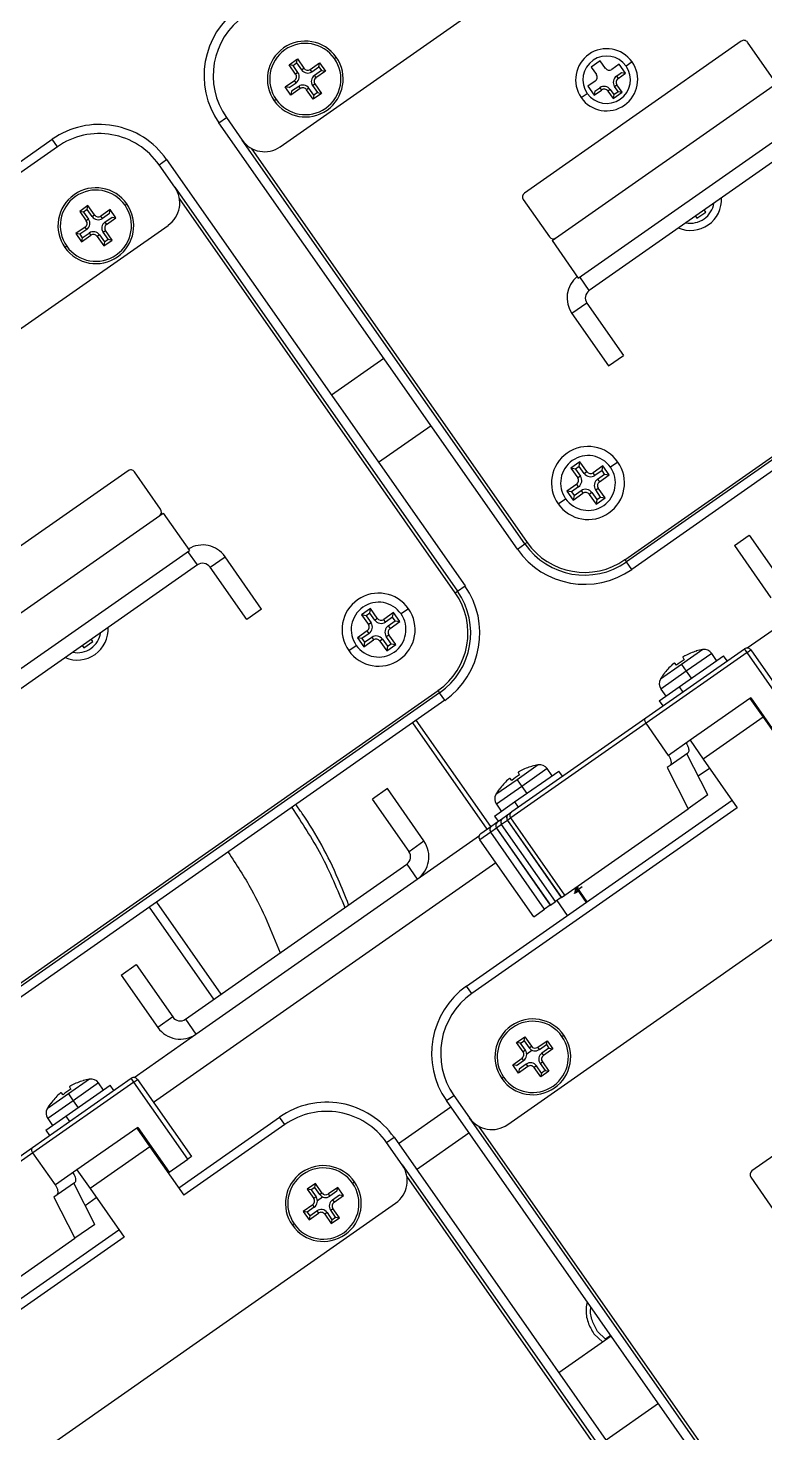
# Model space of a CAD drawing. Header units: millimetres. Extents: x 152904052 to 153933663, y 538271515 to 539240469.
# Drawn here: x 153333074.7 to 153333155.4, y 538932901.4 to 538933055.2 of the extents above; entities that cross this region are included whole.
import ezdxf

# ---------------------------------------------------------------- set-up
doc = ezdxf.new("R2010")
doc.units = ezdxf.units.MM
doc.layers.add('POWR', color=5, linetype='Continuous')

msp = doc.modelspace()

# ---------------------------------------------------------------- linework, layer by layer
at = {"layer": 'POWR', "color": 7}
for p, q in [((153333102.28, 538933042.24), (153333157.17, 538933080.67)), ((153333152.79, 538933053.79), (153333129.03, 538933037.16)), ((153333156.35, 538933049.58), (153333153.48, 538933053.67)), ((153333103.26, 538933051.22), (153333104.16, 538933051.85)), ((153333104.08, 538933051.42), (153333104.16, 538933051.85)), ((153333104.16, 538933051.85), (153333104.88, 538933050.83)), ((153333108.22, 538933051.89), (153333108.43, 538933052.03)), ((153333103.69, 538933051.14), (153333103.26, 538933051.22)), ((153333103.97, 538933050.2), (153333103.26, 538933051.22)), ((153333103.69, 538933051.14), (153333104.08, 538933051.42)), ((153333104.23, 538933050.37), (153333103.69, 538933051.14)), ((153333104.23, 538933050.37), (153333103.97, 538933050.2)), ((153333104.08, 538933051.42), (153333104.62, 538933050.65)), ((153333104.62, 538933050.65), (153333104.88, 538933050.83)), ((153333105.57, 538933050.7), (153333106.6, 538933051.42)), ((153333105.75, 538933050.45), (153333105.57, 538933050.7)), ((153333105.75, 538933050.45), (153333106.52, 538933050.99)), ((153333106.8, 538933050.6), (153333106.03, 538933050.05)), ((153333107.23, 538933050.52), (153333106.2, 538933049.8)), ((153333106.52, 538933050.99), (153333106.6, 538933051.42)), ((153333106.52, 538933050.99), (153333106.8, 538933050.6)), ((153333106.6, 538933051.42), (153333107.23, 538933050.52)), ((153333106.8, 538933050.6), (153333107.23, 538933050.52)), ((153333137.33, 538933051.64), (153333136.35, 538933050.95)), ((153333136.35, 538933050.95), (153333136.92, 538933050.13)), ((153333137.9, 538933050.82), (153333137.33, 538933051.64)), ((153333139.42, 538933051.27), (153333138.6, 538933050.7)), ((153333139.11, 538933049.96), (153333139.68, 538933050.36)), ((153333140.11, 538933050.29), (153333139.42, 538933051.27)), ((153333139.68, 538933050.36), (153333140.11, 538933050.29)), ((153333140.83, 538933051.52), (153333140.17, 538933051.06)), ((153333102.83, 538933048.78), (153333103.85, 538933049.5)), ((153333103.46, 538933047.88), (153333102.83, 538933048.78)), ((153333103.26, 538933048.71), (153333102.83, 538933048.78)), ((153333103.26, 538933048.71), (153333104.03, 538933049.25)), ((153333104.31, 538933048.85), (153333103.53, 538933048.31)), ((153333104.03, 538933049.25), (153333103.85, 538933049.5)), ((153333104.31, 538933048.85), (153333104.48, 538933048.6)), ((153333105.83, 538933048.93), (153333106.08, 538933049.11)), ((153333105.83, 538933048.93), (153333106.37, 538933048.16)), ((153333106.03, 538933050.05), (153333106.2, 538933049.8)), ((153333106.08, 538933049.11), (153333106.8, 538933048.08)), ((153333132.06, 538933031.96), (153333156.64, 538933049.17)), ((153333136.8, 538933049.43), (153333135.98, 538933048.86)), ((153333135.98, 538933048.86), (153333136.67, 538933047.88)), ((153333138.91, 538933048.84), (153333139.16, 538933049.02)), ((153333139.31, 538933048.27), (153333138.91, 538933048.84)), ((153333139.11, 538933049.96), (153333139.29, 538933049.71)), ((153333139.74, 538933048.2), (153333139.16, 538933049.02)), ((153333139.29, 538933049.71), (153333140.11, 538933050.29)), ((153333101.83, 538933047.41), (153333101.63, 538933047.27)), ((153333104.48, 538933048.6), (153333103.46, 538933047.88)), ((153333103.53, 538933048.31), (153333103.46, 538933047.88)), ((153333105.43, 538933048.65), (153333105.18, 538933048.48)), ((153333105.9, 538933047.45), (153333105.18, 538933048.48)), ((153333105.97, 538933047.88), (153333105.43, 538933048.65)), ((153333106.8, 538933048.08), (153333105.9, 538933047.45)), ((153333105.97, 538933047.88), (153333105.9, 538933047.45)), ((153333106.37, 538933048.16), (153333105.97, 538933047.88)), ((153333106.37, 538933048.16), (153333106.8, 538933048.08)), ((153333135.26, 538933047.62), (153333135.91, 538933048.08)), ((153333136.67, 538933047.88), (153333137.49, 538933048.45)), ((153333136.74, 538933048.31), (153333136.67, 538933047.88)), ((153333136.74, 538933048.31), (153333137.31, 538933048.7)), ((153333137.31, 538933048.7), (153333137.49, 538933048.45)), ((153333138.43, 538933048.5), (153333138.18, 538933048.33)), ((153333138.18, 538933048.33), (153333138.76, 538933047.51)), ((153333138.43, 538933048.5), (153333138.83, 538933047.94)), ((153333138.76, 538933047.51), (153333139.74, 538933048.2)), ((153333138.83, 538933047.94), (153333138.76, 538933047.51)), ((153333138.83, 538933047.94), (153333139.31, 538933048.27)), ((153333139.31, 538933048.27), (153333139.74, 538933048.2)), ((153333095.57, 538933044.86), (153333096.39, 538933045.43)), ((153333128.26, 538932998.17), (153333095.57, 538933044.86)), ((153333096.39, 538933045.43), (153333098.11, 538933042.97)), ((153333134.93, 538933027.86), (153333159.51, 538933045.07)), ((153333066.24, 538933035.31), (153333077.3, 538933043.05)), ((153333077.87, 538933042.23), (153333077.3, 538933043.05)), ((153333129.08, 538932998.74), (153333098.11, 538933042.97)), ((153333160.38, 538933043.48), (153333136.13, 538933026.5)), ((153333077.87, 538933042.23), (153333066.81, 538933034.49)), ((153333099.1, 538933042.07), (153333129.32, 538932998.91)), ((153333089.01, 538933040.27), (153333089.83, 538933040.84)), ((153333090.73, 538933037.81), (153333089.01, 538933040.27)), ((153333089.83, 538933040.84), (153333122.53, 538932994.15)), ((153333090.73, 538933037.81), (153333121.71, 538932993.58)), ((153333121.46, 538932993.4), (153333091.24, 538933036.57)), ((153333081.22, 538933035.79), (153333080.32, 538933035.16)), ((153333080.32, 538933035.16), (153333081.04, 538933034.14)), ((153333080.75, 538933035.08), (153333080.32, 538933035.16)), ((153333081.15, 538933035.36), (153333080.75, 538933035.08)), ((153333080.75, 538933035.08), (153333081.29, 538933034.31)), ((153333081.15, 538933035.36), (153333081.22, 538933035.79)), ((153333081.69, 538933034.59), (153333081.15, 538933035.36)), ((153333081.94, 538933034.77), (153333081.22, 538933035.79)), ((153333083.66, 538933035.36), (153333082.64, 538933034.64)), ((153333083.58, 538933034.93), (153333082.81, 538933034.39)), ((153333083.58, 538933034.93), (153333083.66, 538933035.36)), ((153333084.29, 538933034.46), (153333083.66, 538933035.36)), ((153333085.29, 538933035.83), (153333085.49, 538933035.97)), ((153333128.91, 538933036.46), (153333131.78, 538933032.37)), ((153333147.93, 538933034.4), (153333148.92, 538933035.09)), ((153333148.92, 538933035.09), (153333148.74, 538933035.34)), ((153333035.11, 538932995.2), (153333090, 538933033.63)), ((153333080.92, 538933033.44), (153333079.89, 538933032.72)), ((153333081.09, 538933033.19), (153333080.92, 538933033.44)), ((153333081.29, 538933034.31), (153333081.04, 538933034.14)), ((153333081.69, 538933034.59), (153333081.94, 538933034.77)), ((153333082.81, 538933034.39), (153333082.64, 538933034.64)), ((153333083.09, 538933033.99), (153333083.86, 538933034.53)), ((153333083.09, 538933033.99), (153333083.27, 538933033.74)), ((153333083.27, 538933033.74), (153333084.29, 538933034.46)), ((153333083.86, 538933034.53), (153333084.29, 538933034.46)), ((153333147.76, 538933034.65), (153333147.93, 538933034.4)), ((153333079.89, 538933032.72), (153333080.52, 538933031.82)), ((153333080.32, 538933032.65), (153333079.89, 538933032.72)), ((153333081.09, 538933033.19), (153333080.32, 538933032.65)), ((153333080.32, 538933032.65), (153333080.6, 538933032.25)), ((153333080.52, 538933031.82), (153333081.55, 538933032.54)), ((153333080.6, 538933032.25), (153333080.52, 538933031.82)), ((153333080.6, 538933032.25), (153333081.37, 538933032.79)), ((153333081.37, 538933032.79), (153333081.55, 538933032.54)), ((153333082.49, 538933032.59), (153333082.24, 538933032.42)), ((153333082.24, 538933032.42), (153333082.96, 538933031.39)), ((153333082.49, 538933032.59), (153333083.04, 538933031.82)), ((153333082.89, 538933032.87), (153333083.14, 538933033.05)), ((153333083.43, 538933032.1), (153333082.89, 538933032.87)), ((153333082.96, 538933031.39), (153333083.86, 538933032.02)), ((153333083.04, 538933031.82), (153333083.43, 538933032.1)), ((153333083.86, 538933032.02), (153333083.14, 538933033.05)), ((153333083.43, 538933032.1), (153333083.86, 538933032.02)), ((153333132.06, 538933031.96), (153333134.93, 538933027.86)), ((153333078.9, 538933031.35), (153333078.69, 538933031.21)), ((153333083.04, 538933031.82), (153333082.96, 538933031.39)), ((153333140.05, 538932997.02), (153333186.74, 538933029.71)), ((153333186.91, 538933029.47), (153333140.22, 538932996.77)), ((153333136.13, 538933026.5), (153333135.1, 538933027.98)), ((153333187.49, 538933028.65), (153333140.79, 538932995.96)), ((153333135.88, 538933025.11), (153333134.24, 538933023.96)), ((153333135.88, 538933025.11), (153333139.9, 538933019.38)), ((153333134.24, 538933023.96), (153333138.26, 538933018.23)), ((153333113.63, 538933019.05), (153333107.9, 538933015.04)), ((153333138.26, 538933018.23), (153333139.9, 538933019.38)), ((153333118.8, 538933011.68), (153333113.06, 538933007.67)), ((153333135.12, 538933007.73), (153333134.13, 538933007.04)), ((153333135.03, 538933007.24), (153333135.12, 538933007.73)), ((153333135.86, 538933006.66), (153333135.12, 538933007.73)), ((153333137.62, 538933007.28), (153333136.56, 538933006.54)), ((153333137.54, 538933006.8), (153333137.62, 538933007.28)), ((153333138.31, 538933006.3), (153333137.62, 538933007.28)), ((153333139.28, 538933007.71), (153333138.46, 538933007.14)), ((153333085.62, 538933006.76), (153333061.86, 538932990.13)), ((153333089.18, 538933002.54), (153333086.31, 538933006.64)), ((153333134.62, 538933006.95), (153333134.13, 538933007.04)), ((153333134.13, 538933007.04), (153333134.88, 538933005.97)), ((153333135.03, 538933007.24), (153333134.62, 538933006.95)), ((153333134.62, 538933006.95), (153333135.17, 538933006.18)), ((153333135.17, 538933006.18), (153333134.88, 538933005.97)), ((153333135.57, 538933006.46), (153333135.03, 538933007.24)), ((153333135.57, 538933006.46), (153333135.86, 538933006.66)), ((153333136.76, 538933006.25), (153333136.56, 538933006.54)), ((153333137.54, 538933006.8), (153333136.76, 538933006.25)), ((153333137.04, 538933005.84), (153333137.82, 538933006.39)), ((153333137.04, 538933005.84), (153333137.25, 538933005.56)), ((153333137.25, 538933005.56), (153333138.31, 538933006.3)), ((153333137.82, 538933006.39), (153333137.54, 538933006.8)), ((153333137.82, 538933006.39), (153333138.31, 538933006.3)), ((153333134.76, 538933005.28), (153333133.69, 538933004.53)), ((153333133.69, 538933004.53), (153333134.38, 538933003.55)), ((153333134.18, 538933004.45), (153333133.69, 538933004.53)), ((153333134.96, 538933004.99), (153333134.18, 538933004.45)), ((153333134.18, 538933004.45), (153333134.47, 538933004.04)), ((153333134.38, 538933003.55), (153333135.44, 538933004.29)), ((153333134.47, 538933004.04), (153333135.24, 538933004.58)), ((153333134.96, 538933004.99), (153333134.76, 538933005.28)), ((153333135.24, 538933004.58), (153333135.44, 538933004.29)), ((153333136.43, 538933004.37), (153333136.14, 538933004.17)), ((153333136.14, 538933004.17), (153333136.89, 538933003.11)), ((153333136.43, 538933004.37), (153333136.97, 538933003.6)), ((153333136.84, 538933004.66), (153333137.12, 538933004.86)), ((153333137.38, 538933003.88), (153333136.84, 538933004.66)), ((153333137.87, 538933003.79), (153333137.12, 538933004.86)), ((153333132.72, 538933003.12), (153333133.54, 538933003.7)), ((153333134.47, 538933004.04), (153333134.38, 538933003.55)), ((153333136.89, 538933003.11), (153333137.87, 538933003.79)), ((153333136.97, 538933003.6), (153333136.89, 538933003.11)), ((153333136.97, 538933003.6), (153333137.38, 538933003.88)), ((153333137.38, 538933003.88), (153333137.87, 538933003.79)), ((153333064.89, 538932984.93), (153333089.47, 538933002.13)), ((153333089.47, 538933002.13), (153333092.34, 538932998.04)), ((153333152.03, 538932998.57), (153333153.66, 538932999.72)), ((153333153.66, 538932999.72), (153333157.68, 538932993.98)), ((153333067.76, 538932980.83), (153333092.34, 538932998.04)), ((153333128.26, 538932998.17), (153333129.08, 538932998.74)), ((153333129.32, 538932998.91), (153333129.08, 538932998.74)), ((153333152.03, 538932998.57), (153333156.04, 538932992.84)), ((153333093.21, 538932996.45), (153333092.17, 538932997.92)), ((153333094.6, 538932996.2), (153333096.24, 538932997.35)), ((153333100.25, 538932991.62), (153333096.24, 538932997.35)), ((153333140.05, 538932997.02), (153333140.22, 538932996.77)), ((153333140.79, 538932995.96), (153333140.22, 538932996.77)), ((153333093.21, 538932996.45), (153333068.96, 538932979.47)), ((153333098.61, 538932990.47), (153333094.6, 538932996.2)), ((153333121.46, 538932993.4), (153333121.71, 538932993.58)), ((153333121.71, 538932993.58), (153333122.53, 538932994.15)), ((153333153.44, 538932987.35), (153333160.22, 538932992.1)), ((153333100.25, 538932991.62), (153333098.61, 538932990.47)), ((153333112.18, 538932991.67), (153333111.2, 538932990.98)), ((153333111.69, 538932990.89), (153333111.2, 538932990.98)), ((153333111.2, 538932990.98), (153333111.94, 538932989.91)), ((153333112.09, 538932991.18), (153333111.69, 538932990.89)), ((153333111.69, 538932990.89), (153333112.23, 538932990.12)), ((153333112.09, 538932991.18), (153333112.18, 538932991.67)), ((153333112.64, 538932990.4), (153333112.09, 538932991.18)), ((153333112.92, 538932990.6), (153333112.18, 538932991.67)), ((153333112.64, 538932990.4), (153333112.92, 538932990.6)), ((153333114.69, 538932991.22), (153333113.62, 538932990.48)), ((153333113.82, 538932990.19), (153333113.62, 538932990.48)), ((153333114.6, 538932990.74), (153333113.82, 538932990.19)), ((153333114.11, 538932989.78), (153333114.89, 538932990.33)), ((153333114.6, 538932990.74), (153333114.69, 538932991.22)), ((153333114.89, 538932990.33), (153333114.6, 538932990.74)), ((153333115.37, 538932990.24), (153333114.69, 538932991.22)), ((153333114.89, 538932990.33), (153333115.37, 538932990.24)), ((153333116.34, 538932991.65), (153333115.52, 538932991.08)), ((153333111.82, 538932989.22), (153333110.75, 538932988.47)), ((153333112.02, 538932988.93), (153333111.24, 538932988.39)), ((153333112.02, 538932988.93), (153333111.82, 538932989.22)), ((153333112.23, 538932990.12), (153333111.94, 538932989.91)), ((153333113.9, 538932988.6), (153333114.19, 538932988.8)), ((153333114.11, 538932989.78), (153333114.31, 538932989.5)), ((153333114.93, 538932987.73), (153333114.19, 538932988.8)), ((153333114.31, 538932989.5), (153333115.37, 538932990.24)), ((153333080.59, 538932987.62), (153333080.76, 538932987.37)), ((153333080.76, 538932987.37), (153333081.75, 538932988.06)), ((153333081.75, 538932988.06), (153333081.57, 538932988.3)), ((153333109.79, 538932987.06), (153333110.61, 538932987.64)), ((153333110.75, 538932988.47), (153333111.44, 538932987.49)), ((153333111.24, 538932988.39), (153333110.75, 538932988.47)), ((153333111.24, 538932988.39), (153333111.53, 538932987.98)), ((153333111.44, 538932987.49), (153333112.51, 538932988.23)), ((153333111.53, 538932987.98), (153333111.44, 538932987.49)), ((153333111.53, 538932987.98), (153333112.31, 538932988.52)), ((153333112.31, 538932988.52), (153333112.51, 538932988.23)), ((153333113.49, 538932988.31), (153333113.2, 538932988.11)), ((153333113.2, 538932988.11), (153333113.95, 538932987.05)), ((153333113.49, 538932988.31), (153333114.04, 538932987.54)), ((153333114.44, 538932987.82), (153333113.9, 538932988.6)), ((153333113.95, 538932987.05), (153333114.93, 538932987.73)), ((153333114.04, 538932987.54), (153333113.95, 538932987.05)), ((153333114.04, 538932987.54), (153333114.44, 538932987.82)), ((153333114.44, 538932987.82), (153333114.93, 538932987.73)), ((153333142.32, 538932979.69), (153333153.13, 538932987.26)), ((153333153.42, 538932986.85), (153333153.13, 538932987.26)), ((153333153.42, 538932986.85), (153333142.36, 538932979.11)), ((153333145.68, 538932985.47), (153333145.48, 538932985.71)), ((153333145.98, 538932983.11), (153333150.83, 538932986.5)), ((153333148.57, 538932987.18), (153333146.25, 538932985.55)), ((153333146.37, 538932986.33), (153333146.52, 538932986.06)), ((153333149.55, 538932986.76), (153333146.76, 538932984.81)), ((153333147.86, 538932987.02), (153333147.87, 538932987)), ((153333150.09, 538932985.99), (153333149.55, 538932986.76)), ((153333151.23, 538932985.93), (153333150.83, 538932986.5)), ((153333153.42, 538932986.85), (153333153.83, 538932987.14)), ((153333159.33, 538932978.41), (153333153.42, 538932986.85)), ((153333153.83, 538932987.14), (153333159.74, 538932978.7)), ((153333146.25, 538932985.55), (153333143.93, 538932983.92)), ((153333146.76, 538932984.81), (153333143.98, 538932982.86)), ((153333144.33, 538932984.52), (153333144.31, 538932984.54)), ((153333146.25, 538932985.55), (153333146.76, 538932984.81)), ((153333146.76, 538932984.81), (153333147.31, 538932984.04)), ((153333072.88, 538932949.99), (153333119.57, 538932982.68)), ((153333119.57, 538932982.68), (153333119.74, 538932982.44)), ((153333143.79, 538932981.57), (153333145.98, 538932983.11)), ((153333143.98, 538932982.86), (153333144.52, 538932982.09)), ((153333145.98, 538932983.11), (153333146.38, 538932982.53)), ((153333119.74, 538932982.44), (153333073.05, 538932949.74)), ((153333120.32, 538932981.62), (153333073.62, 538932948.92)), ((153333120.32, 538932981.62), (153333119.74, 538932982.44)), ((153333143.79, 538932981.57), (153333144.19, 538932981)), ((153333153.74, 538932981.83), (153333147.19, 538932977.24)), ((153333153.84, 538932981.89), (153333153.74, 538932981.83)), ((153333153.74, 538932981.83), (153333155.17, 538932979.78)), ((153333153.84, 538932981.89), (153333157.28, 538932976.98)), ((153333154.01, 538932981.65), (153333153.91, 538932981.58)), ((153333154.07, 538932981.56), (153333154.01, 538932981.44)), ((153333127.67, 538932969.43), (153333142.32, 538932979.69)), ((153333155.17, 538932979.78), (153333148.62, 538932975.19)), ((153333155.17, 538932979.78), (153333158.9, 538932974.45)), ((153333116.78, 538932979.14), (153333124.93, 538932967.51)), ((153333125.34, 538932967.8), (153333117.19, 538932979.43)), ((153333142.36, 538932979.11), (153333127.55, 538932968.74)), ((153333144.83, 538932975.58), (153333142.36, 538932979.11)), ((153333147.19, 538932977.24), (153333144.83, 538932975.58)), ((153333147.19, 538932977.24), (153333148.62, 538932975.19)), ((153333146.92, 538932975.83), (153333145.01, 538932974.49)), ((153333149.13, 538932971.27), (153333146.84, 538932975.77)), ((153333148.62, 538932975.19), (153333152.35, 538932969.86)), ((153333127.2, 538932935.17), (153333182.09, 538932973.6)), ((153333127.96, 538932970.49), (153333132.81, 538932973.88)), ((153333130.55, 538932974.56), (153333128.23, 538932972.93)), ((153333128.34, 538932973.71), (153333128.5, 538932973.44)), ((153333131.53, 538932974.15), (153333128.74, 538932972.19)), ((153333129.84, 538932974.4), (153333129.85, 538932974.39)), ((153333132.07, 538932973.37), (153333131.53, 538932974.15)), ((153333133.21, 538932973.31), (153333132.81, 538932973.88)), ((153333145.01, 538932974.49), (153333144.67, 538932974.25)), ((153333144.67, 538932974.25), (153333146.96, 538932969.75)), ((153333148.08, 538932973.34), (153333149.31, 538932974.21)), ((153333114.02, 538932971.96), (153333112.38, 538932970.81)), ((153333118.03, 538932966.22), (153333114.02, 538932971.96)), ((153333128.23, 538932972.93), (153333125.9, 538932971.31)), ((153333128.74, 538932972.19), (153333125.96, 538932970.24)), ((153333126.31, 538932971.9), (153333126.29, 538932971.92)), ((153333127.66, 538932972.85), (153333127.45, 538932973.09)), ((153333128.23, 538932972.93), (153333128.74, 538932972.19)), ((153333128.74, 538932972.19), (153333129.29, 538932971.42)), ((153333116.39, 538932965.08), (153333112.38, 538932970.81)), ((153333122.7, 538932950.32), (153333151.78, 538932970.68)), ((153333125.77, 538932968.95), (153333127.96, 538932970.49)), ((153333127.96, 538932970.49), (153333128.36, 538932969.91)), ((153333149.13, 538932971.27), (153333146.96, 538932969.75)), ((153333152.35, 538932969.86), (153333123.27, 538932949.5)), ((153333125.77, 538932968.95), (153333126.17, 538932968.38)), ((153333125.96, 538932970.24), (153333126.5, 538932969.47)), ((153333126.66, 538932968.72), (153333127.07, 538932969.01)), ((153333127.07, 538932969.01), (153333127.1, 538932969.03)), ((153333127.07, 538932969.01), (153333127.11, 538932968.95)), ((153333127.1, 538932969.03), (153333127.29, 538932969.16)), ((153333127.29, 538932969.16), (153333127.67, 538932969.43)), ((153333133.46, 538932960.3), (153333146.96, 538932969.75)), ((153333124.27, 538932967.05), (153333125.46, 538932967.88)), ((153333125.97, 538932967.63), (153333125.34, 538932967.19)), ((153333125.46, 538932967.88), (153333125.87, 538932968.17)), ((153333125.87, 538932968.17), (153333125.9, 538932968.19)), ((153333125.87, 538932968.17), (153333125.91, 538932968.11)), ((153333125.9, 538932968.19), (153333126.09, 538932968.32)), ((153333126.54, 538932968.03), (153333125.97, 538932967.63)), ((153333125.97, 538932967.63), (153333131.87, 538932959.19)), ((153333125.97, 538932967.63), (153333131.88, 538932959.19)), ((153333125.97, 538932967.63), (153333125.97, 538932967.63)), ((153333126.09, 538932968.32), (153333126.66, 538932968.72)), ((153333127.17, 538932968.47), (153333126.54, 538932968.03)), ((153333132.45, 538932959.59), (153333126.54, 538932968.03)), ((153333127.55, 538932968.74), (153333127.17, 538932968.47)), ((153333127.17, 538932968.47), (153333133.07, 538932960.03)), ((153333127.17, 538932968.47), (153333133.08, 538932960.03)), ((153333127.17, 538932968.47), (153333127.17, 538932968.47)), ((153333133.46, 538932960.3), (153333127.55, 538932968.74)), ((153333116.39, 538932965.08), (153333118.03, 538932966.22)), ((153333117.3, 538932962.04), (153333124.1, 538932966.81)), ((153333125.34, 538932967.19), (153333124.14, 538932966.35)), ((153333130.05, 538932957.91), (153333124.14, 538932966.35)), ((153333131.25, 538932958.75), (153333125.34, 538932967.19)), ((153333088.41, 538932937.61), (153333125.89, 538932963.85)), ((153333091.9, 538932946.7), (153333116.15, 538932963.68)), ((153333116.15, 538932963.68), (153333117.3, 538932962.04)), ((153333093.05, 538932945.07), (153333117.3, 538932962.04)), ((153333134.66, 538932961.14), (153333135.8, 538932959.5)), ((153333134.72, 538932961.19), (153333135.87, 538932959.55)), ((153333131.88, 538932959.19), (153333132.45, 538932959.59)), ((153333133.07, 538932960.03), (153333132.45, 538932959.59)), ((153333133.75, 538932958.06), (153333132.61, 538932959.7)), ((153333133.08, 538932960.03), (153333133.07, 538932960.03)), ((153333133.08, 538932960.03), (153333133.46, 538932960.3)), ((153333134.41, 538932960.97), (153333134.6, 538932960.97)), ((153333134.7, 538932960.56), (153333134.92, 538932960.75)), ((153333134.87, 538932960.67), (153333134.7, 538932960.56)), ((153333095.01, 538932948.88), (153333087.96, 538932958.96)), ((153333095.83, 538932949.46), (153333088.78, 538932959.53)), ((153333130.05, 538932957.91), (153333131.25, 538932958.75)), ((153333131.87, 538932959.19), (153333131.25, 538932958.75)), ((153333131.88, 538932959.19), (153333131.87, 538932959.19)), ((153333084.86, 538932951.54), (153333086.49, 538932952.68)), ((153333086.49, 538932952.68), (153333090.51, 538932946.95)), ((153333084.86, 538932951.54), (153333088.87, 538932945.8)), ((153333123.27, 538932949.5), (153333122.7, 538932950.32)), ((153333090.51, 538932946.95), (153333088.87, 538932945.8)), ((153333091.9, 538932946.7), (153333093.05, 538932945.07)), ((153333177.71, 538932946.72), (153333153.95, 538932930.09)), ((153333086.27, 538932940.32), (153333093.05, 538932945.07)), ((153333128.18, 538932944.15), (153333129.08, 538932944.78)), ((153333128.6, 538932944.07), (153333129, 538932944.35)), ((153333129, 538932944.35), (153333129.08, 538932944.78)), ((153333129, 538932944.35), (153333129.54, 538932943.58)), ((153333129.08, 538932944.78), (153333129.8, 538932943.76)), ((153333130.49, 538932943.63), (153333131.52, 538932944.35)), ((153333131.44, 538932943.92), (153333131.52, 538932944.35)), ((153333131.52, 538932944.35), (153333132.15, 538932943.45)), ((153333133.14, 538932944.82), (153333133.35, 538932944.96)), ((153333128.6, 538932944.07), (153333128.18, 538932944.15)), ((153333128.89, 538932943.13), (153333128.18, 538932944.15)), ((153333129.15, 538932943.3), (153333128.6, 538932944.07)), ((153333129.15, 538932943.3), (153333128.89, 538932943.13)), ((153333129.29, 538932942.91), (153333129.86, 538932943.31)), ((153333129.54, 538932943.58), (153333129.8, 538932943.76)), ((153333130.67, 538932943.38), (153333130.49, 538932943.63)), ((153333130.67, 538932943.38), (153333131.44, 538932943.92)), ((153333131.72, 538932943.52), (153333130.95, 538932942.98)), ((153333130.95, 538932942.98), (153333131.12, 538932942.73)), ((153333132.15, 538932943.45), (153333131.12, 538932942.73)), ((153333131.44, 538932943.92), (153333131.72, 538932943.52)), ((153333131.72, 538932943.52), (153333132.15, 538932943.45)), ((153333127.75, 538932941.71), (153333128.77, 538932942.43)), ((153333128.38, 538932940.81), (153333127.75, 538932941.71)), ((153333128.18, 538932941.64), (153333127.75, 538932941.71)), ((153333128.18, 538932941.64), (153333128.95, 538932942.18)), ((153333129.4, 538932941.53), (153333128.38, 538932940.81)), ((153333128.45, 538932941.24), (153333128.38, 538932940.81)), ((153333129.23, 538932941.78), (153333128.45, 538932941.24)), ((153333128.95, 538932942.18), (153333128.77, 538932942.43)), ((153333129.23, 538932941.78), (153333129.4, 538932941.53)), ((153333130.35, 538932941.58), (153333130.1, 538932941.41)), ((153333130.82, 538932940.38), (153333130.1, 538932941.41)), ((153333130.89, 538932940.81), (153333130.35, 538932941.58)), ((153333130.75, 538932941.86), (153333131, 538932942.04)), ((153333130.75, 538932941.86), (153333131.29, 538932941.09)), ((153333131, 538932942.04), (153333131.72, 538932941.01)), ((153333075.15, 538932932.66), (153333085.96, 538932940.23)), ((153333086.25, 538932939.82), (153333075.19, 538932932.07)), ((153333081.4, 538932940.14), (153333079.08, 538932938.52)), ((153333082.38, 538932939.73), (153333079.59, 538932937.78)), ((153333080.69, 538932939.99), (153333080.7, 538932939.97)), ((153333082.92, 538932938.95), (153333082.38, 538932939.73)), ((153333086.25, 538932939.82), (153333085.96, 538932940.23)), ((153333086.25, 538932939.82), (153333086.66, 538932940.1)), ((153333092.16, 538932931.38), (153333086.25, 538932939.82)), ((153333086.66, 538932940.1), (153333092.57, 538932931.67)), ((153333126.75, 538932940.34), (153333126.55, 538932940.2)), ((153333131.72, 538932941.01), (153333130.82, 538932940.38)), ((153333130.89, 538932940.81), (153333130.82, 538932940.38)), ((153333131.29, 538932941.09), (153333130.89, 538932940.81)), ((153333131.29, 538932941.09), (153333131.72, 538932941.01)), ((153333079.08, 538932938.52), (153333076.75, 538932936.89)), ((153333078.51, 538932938.43), (153333078.3, 538932938.67)), ((153333078.81, 538932936.07), (153333083.66, 538932939.47)), ((153333079.08, 538932938.52), (153333079.59, 538932937.78)), ((153333079.19, 538932939.3), (153333079.35, 538932939.02)), ((153333084.06, 538932938.9), (153333083.66, 538932939.47)), ((153333120.49, 538932937.79), (153333121.3, 538932938.36)), ((153333121.3, 538932938.36), (153333123.03, 538932935.9)), ((153333079.59, 538932937.78), (153333076.81, 538932935.83)), ((153333077.16, 538932937.49), (153333077.14, 538932937.5)), ((153333079.59, 538932937.78), (153333080.14, 538932937)), ((153333115.24, 538932933.08), (153333120.97, 538932937.09)), ((153333153.18, 538932891.1), (153333120.49, 538932937.79)), ((153333076.62, 538932934.54), (153333078.81, 538932936.07)), ((153333076.81, 538932935.83), (153333077.35, 538932935.05)), ((153333078.81, 538932936.07), (153333079.21, 538932935.5)), ((153333091.16, 538932928.24), (153333102.22, 538932935.98)), ((153333102.79, 538932935.16), (153333091.73, 538932927.42)), ((153333102.79, 538932935.16), (153333102.22, 538932935.98)), ((153333154, 538932891.67), (153333123.03, 538932935.9)), ((153333124.02, 538932935), (153333154.24, 538932891.84)), ((153333076.62, 538932934.54), (153333077.02, 538932933.96)), ((153333086.57, 538932934.79), (153333080.02, 538932930.2)), ((153333086.67, 538932934.86), (153333086.57, 538932934.79)), ((153333086.57, 538932934.79), (153333088, 538932932.74)), ((153333086.67, 538932934.86), (153333090.11, 538932929.95)), ((153333086.84, 538932934.61), (153333086.74, 538932934.55)), ((153333086.9, 538932934.53), (153333086.84, 538932934.4)), ((153333113.93, 538932933.2), (153333114.75, 538932933.77)), ((153333114.75, 538932933.77), (153333147.45, 538932887.08)), ((153333117.22, 538932930.25), (153333122.95, 538932934.26)), ((153333075.19, 538932932.07), (153333060.38, 538932921.7)), ((153333060.5, 538932922.4), (153333075.15, 538932932.66)), ((153333077.66, 538932928.55), (153333075.19, 538932932.07)), ((153333088, 538932932.74), (153333081.45, 538932928.16)), ((153333088, 538932932.74), (153333091.73, 538932927.42)), ((153333115.65, 538932930.74), (153333113.93, 538932933.2)), ((153333090.11, 538932929.95), (153333092.16, 538932931.38)), ((153333092.57, 538932931.67), (153333092.16, 538932931.38)), ((153333115.65, 538932930.74), (153333146.63, 538932886.51)), ((153333080.02, 538932930.2), (153333077.66, 538932928.55)), ((153333079.75, 538932928.8), (153333077.84, 538932927.46)), ((153333080.02, 538932930.2), (153333081.45, 538932928.16)), ((153333090.11, 538932929.95), (153333090.01, 538932929.88)), ((153333110.21, 538932928.76), (153333110.41, 538932928.9)), ((153333146.38, 538932886.33), (153333116.16, 538932929.5)), ((153333153.83, 538932929.39), (153333156.7, 538932925.3)), ((153333077.84, 538932927.46), (153333077.5, 538932927.22)), ((153333081.96, 538932924.24), (153333079.67, 538932928.74)), ((153333081.45, 538932928.16), (153333085.18, 538932922.83)), ((153333106.14, 538932928.72), (153333105.24, 538932928.09)), ((153333105.24, 538932928.09), (153333105.96, 538932927.07)), ((153333105.67, 538932928.01), (153333105.24, 538932928.09)), ((153333106.07, 538932928.29), (153333105.67, 538932928.01)), ((153333105.67, 538932928.01), (153333106.21, 538932927.24)), ((153333106.07, 538932928.29), (153333106.14, 538932928.72)), ((153333106.61, 538932927.52), (153333106.07, 538932928.29)), ((153333106.86, 538932927.7), (153333106.14, 538932928.72)), ((153333106.35, 538932926.85), (153333106.92, 538932927.25)), ((153333106.61, 538932927.52), (153333106.86, 538932927.7)), ((153333108.58, 538932928.29), (153333107.56, 538932927.57)), ((153333107.73, 538932927.32), (153333107.56, 538932927.57)), ((153333108.5, 538932927.86), (153333107.73, 538932927.32)), ((153333108.01, 538932926.92), (153333108.78, 538932927.46)), ((153333108.19, 538932926.67), (153333109.21, 538932927.39)), ((153333108.5, 538932927.86), (153333108.58, 538932928.29)), ((153333109.21, 538932927.39), (153333108.58, 538932928.29)), ((153333108.78, 538932927.46), (153333109.21, 538932927.39)), ((153333060.03, 538932888.13), (153333114.92, 538932926.56)), ((153333077.5, 538932927.22), (153333079.79, 538932922.72)), ((153333080.9, 538932926.31), (153333082.14, 538932927.17)), ((153333105.84, 538932926.37), (153333104.81, 538932925.65)), ((153333106.01, 538932926.12), (153333105.24, 538932925.58)), ((153333105.52, 538932925.18), (153333106.29, 538932925.72)), ((153333106.01, 538932926.12), (153333105.84, 538932926.37)), ((153333106.21, 538932927.24), (153333105.96, 538932927.07)), ((153333106.29, 538932925.72), (153333106.47, 538932925.47)), ((153333107.81, 538932925.8), (153333108.06, 538932925.98)), ((153333108.35, 538932925.03), (153333107.81, 538932925.8)), ((153333108.01, 538932926.92), (153333108.19, 538932926.67)), ((153333108.78, 538932924.95), (153333108.06, 538932925.98)), ((153333081.96, 538932924.24), (153333079.79, 538932922.72)), ((153333103.82, 538932924.28), (153333103.61, 538932924.14)), ((153333104.81, 538932925.65), (153333105.44, 538932924.75)), ((153333105.24, 538932925.58), (153333104.81, 538932925.65)), ((153333105.24, 538932925.58), (153333105.52, 538932925.18)), ((153333105.44, 538932924.75), (153333106.47, 538932925.47)), ((153333105.52, 538932925.18), (153333105.44, 538932924.75)), ((153333107.41, 538932925.52), (153333107.16, 538932925.35)), ((153333107.16, 538932925.35), (153333107.88, 538932924.32)), ((153333107.41, 538932925.52), (153333107.95, 538932924.75)), ((153333107.88, 538932924.32), (153333108.78, 538932924.95)), ((153333107.95, 538932924.75), (153333107.88, 538932924.32)), ((153333107.95, 538932924.75), (153333108.35, 538932925.03)), ((153333108.35, 538932925.03), (153333108.78, 538932924.95)), ((153333055.53, 538932903.29), (153333084.61, 538932923.65)), ((153333085.18, 538932922.83), (153333056.1, 538932902.47)), ((153333066.29, 538932913.27), (153333079.79, 538932922.72)), ((153333138.55, 538932911.98), (153333132.82, 538932907.97)), ((153333136.64, 538932912.24), (153333137.64, 538932911.34)), ((153333137.93, 538932911.67), (153333137.05, 538932912.52)), ((153333143.72, 538932904.61), (153333137.98, 538932900.6))]:
    msp.add_line(p, q, dxfattribs=at)
for centre, radius, start, end in [((153333102.94, 538933050.02), 9, 125, 215), ((153333102.94, 538933050.02), 8, 125, 215), ((153333105.03, 538933049.65), 4.15, 35, 215), ((153333105.03, 538933049.65), 3.9, 35, 215), ((153333153.07, 538933053.39), 0.5, 35, 125), ((153333105.03, 538933049.65), 4.15, 215, 35), ((153333105.03, 538933049.65), 3.9, 215, 35), ((153333138.04, 538933049.57), 3.4, 35, 215), ((153333138.04, 538933049.57), 2.6, 35, 215), ((153333103.57, 538933049.91), 0.807, 305, 35), ((153333105.29, 538933051.11), 0.807, 215, 305), ((153333105.29, 538933051.11), 0.5, 215, 305), ((153333138.04, 538933049.57), 3.4, 215, 35), ((153333138.04, 538933049.57), 2.6, 215, 35), ((153333138.31, 538933051.11), 0.5, 215, 305), ((153333103.57, 538933049.91), 0.5, 305, 35), ((153333104.77, 538933048.19), 0.807, 35, 125), ((153333106.49, 538933049.39), 0.807, 125, 215), ((153333106.49, 538933049.39), 0.5, 125, 215), ((153333136.51, 538933049.84), 0.5, 305, 35), ((153333137.77, 538933048.04), 0.807, 35, 125), ((153333139.57, 538933049.3), 0.807, 125, 215), ((153333139.57, 538933049.3), 0.5, 125, 215), ((153333104.77, 538933048.19), 0.5, 35, 125), ((153333137.77, 538933048.04), 0.5, 35, 125), ((153333082.46, 538933035.68), 9, 35, 125), ((153333082.46, 538933035.68), 8, 35, 125), ((153333100.56, 538933044.69), 3, 215, 305), ((153333082.09, 538933033.59), 4.15, 35, 215), ((153333082.09, 538933033.59), 3.9, 35, 215), ((153333088.28, 538933036.09), 3, 305, 35), ((153333129.32, 538933036.75), 0.5, 125, 215), ((153333147.22, 538933036.47), 3.4, 246.9657, 3.0343), ((153333082.09, 538933033.59), 4.15, 215, 35), ((153333082.09, 538933033.59), 3.9, 215, 35), ((153333147.22, 538933036.47), 2.6, 258.8131, 351.1869), ((153333080.63, 538933033.85), 0.5, 305, 35), ((153333080.63, 538933033.85), 0.807, 305, 35), ((153333082.35, 538933035.05), 0.807, 215, 305), ((153333082.35, 538933035.05), 0.5, 215, 305), ((153333083.55, 538933033.33), 0.807, 125, 215), ((153333083.55, 538933033.33), 0.5, 125, 215), ((153333081.83, 538933032.13), 0.807, 35, 125), ((153333081.83, 538933032.13), 0.5, 35, 125), ((153333132.19, 538933032.66), 0.5, 215, 305), ((153333136.7, 538933025.68), 3, 128.8226, 215), ((153333136.7, 538933025.68), 1, 125, 215), ((153333136, 538933005.42), 4, 35, 215), ((153333136, 538933005.42), 4, 215, 35), ((153333136, 538933005.42), 3, 35, 215), ((153333085.9, 538933006.35), 0.5, 35, 125), ((153333136, 538933005.42), 3, 215, 35), ((153333134.47, 538933005.69), 0.5, 305, 35), ((153333134.47, 538933005.69), 0.851, 305, 35), ((153333136.27, 538933006.95), 0.851, 215, 305), ((153333136.27, 538933006.95), 0.5, 215, 305), ((153333137.53, 538933005.15), 0.851, 125, 215), ((153333135.73, 538933003.88), 0.851, 35, 125), ((153333135.73, 538933003.88), 0.5, 35, 125), ((153333137.53, 538933005.15), 0.5, 125, 215), ((153333088.77, 538933002.26), 0.5, 305, 35), ((153333093.78, 538932995.63), 3, 35, 121.1774), ((153333135.63, 538933003.33), 9, 215, 305), ((153333135.63, 538933003.33), 8, 215, 305), ((153333135.63, 538933003.33), 7.7, 215, 305), ((153333093.78, 538932995.63), 1, 35, 125), ((153333115.15, 538932988.99), 7.7, 305, 35), ((153333115.15, 538932988.99), 8, 305, 35), ((153333115.15, 538932988.99), 9, 305, 35), ((153333113.06, 538932989.36), 4, 35, 215), ((153333113.06, 538932989.36), 3, 35, 215), ((153333113.06, 538932989.36), 4, 215, 35), ((153333113.06, 538932989.36), 3, 215, 35), ((153333113.33, 538932990.89), 0.851, 215, 305), ((153333113.33, 538932990.89), 0.5, 215, 305), ((153333080.05, 538932989.43), 3.4, 246.9657, 3.0343), ((153333080.05, 538932989.43), 2.6, 258.8131, 351.1869), ((153333111.53, 538932989.63), 0.5, 305, 35), ((153333111.53, 538932989.63), 0.851, 305, 35), ((153333114.6, 538932989.09), 0.851, 125, 215), ((153333114.6, 538932989.09), 0.5, 125, 215), ((153333112.79, 538932987.82), 0.851, 35, 125), ((153333112.79, 538932987.82), 0.5, 35, 125), ((153333153.42, 538932986.85), 0.5, 35, 125), ((153333149.71, 538932980.6), 6.32, 120.3185, 129.6814), ((153333149.63, 538932980.72), 6.52, 105.6083, 117.5152), ((153333149.6, 538932980.76), 6.5, 99.1279, 105.5214), ((153333148.73, 538932986.19), 1, 35, 99.1279), ((153333149.6, 538932980.76), 6.5, 144.4786, 150.8721), ((153333149.63, 538932980.72), 6.52, 132.4848, 144.3917), ((153333144.8, 538932983.44), 1, 150.8721, 215), ((153333131.69, 538932967.99), 6.32, 120.3185, 129.6814), ((153333131.61, 538932968.11), 6.52, 105.6083, 117.5152), ((153333131.58, 538932968.14), 6.5, 99.1279, 105.5214), ((153333130.71, 538932973.57), 1, 35, 99.1279), ((153333131.58, 538932968.14), 6.5, 144.4786, 150.8721), ((153333131.61, 538932968.1), 6.52, 132.4848, 144.3917), ((153333126.78, 538932970.82), 1, 150.8721, 215), ((153333127.58, 538932968.75), 0.5, 125, 215), ((153333127.58, 538932968.76), 0.499, 125.07, 215.0698), ((153333127.06, 538932968.94), 0.103, 37.4159, 66.5165), ((153333125.75, 538932967.48), 0.499, 125.07, 215.0698), ((153333126.38, 538932967.91), 0.5, 125, 215), ((153333126.38, 538932967.92), 0.499, 125.07, 215.0698), ((153333125.86, 538932968.1), 0.103, 37.4159, 66.5165), ((153333126.95, 538932968.32), 0.499, 125.07, 215.0698), ((153333115.57, 538932964.5), 3, 305, 35), ((153333115.57, 538932964.5), 1, 305, 35), ((153333127.86, 538932942.95), 9, 125, 215), ((153333127.86, 538932942.95), 8, 125, 215), ((153333091.33, 538932947.52), 3, 215, 305), ((153333091.33, 538932947.52), 1, 215, 305), ((153333129.95, 538932942.58), 4.15, 35, 215), ((153333129.95, 538932942.58), 3.9, 35, 215), ((153333129.95, 538932942.58), 4.15, 215, 35), ((153333129.95, 538932942.58), 3.9, 215, 35), ((153333128.48, 538932942.84), 0.5, 305, 35), ((153333128.48, 538932942.84), 0.807, 305, 35), ((153333130.2, 538932944.04), 0.807, 215, 305), ((153333130.2, 538932944.04), 0.5, 215, 305), ((153333131.41, 538932942.32), 0.807, 125, 215), ((153333131.41, 538932942.32), 0.5, 125, 215), ((153333129.69, 538932941.12), 0.807, 35, 125), ((153333129.69, 538932941.12), 0.5, 35, 125), ((153333082.46, 538932933.69), 6.52, 105.6083, 117.5152), ((153333082.43, 538932933.73), 6.5, 99.1279, 105.5214), ((153333081.56, 538932939.16), 1, 35, 99.1279), ((153333086.25, 538932939.82), 0.5, 35, 125), ((153333082.46, 538932933.69), 6.52, 132.4848, 144.3917), ((153333082.54, 538932933.57), 6.32, 120.3185, 129.6814), ((153333077.63, 538932936.4), 1, 150.8721, 215), ((153333082.43, 538932933.73), 6.5, 144.4786, 150.8721), ((153333107.38, 538932928.61), 9, 35, 125), ((153333107.38, 538932928.61), 8, 35, 125), ((153333125.48, 538932937.62), 3, 215, 305), ((153333107.01, 538932926.52), 4.15, 35, 215), ((153333107.01, 538932926.52), 3.9, 35, 215), ((153333113.2, 538932929.02), 3, 305, 35), ((153333107.01, 538932926.52), 4.15, 215, 35), ((153333154.24, 538932929.68), 0.5, 125, 215), ((153333107.01, 538932926.52), 3.9, 215, 35), ((153333107.27, 538932927.98), 0.807, 215, 305), ((153333107.27, 538932927.98), 0.5, 215, 305), ((153333105.55, 538932926.78), 0.5, 305, 35), ((153333105.55, 538932926.78), 0.807, 305, 35), ((153333106.75, 538932925.06), 0.807, 35, 125), ((153333108.47, 538932926.26), 0.807, 125, 215), ((153333108.47, 538932926.26), 0.5, 125, 215), ((153333106.75, 538932925.06), 0.5, 35, 125)]:
    msp.add_arc(centre, radius, start, end, dxfattribs=at)
for points, knots in [([(153333145.48, 538932985.71), (153333145.47, 538932985.71), (153333145.45, 538932985.71), (153333145.39, 538932985.67), (153333145.31, 538932985.61), (153333145.25, 538932985.56), (153333145.22, 538932985.53)], [0, 0, 0, 0, 0.250648, 0.499754, 0.7491, 1, 1, 1, 1]), ([(153333145.22, 538932985.53), (153333145.25, 538932985.56), (153333145.31, 538932985.61), (153333145.39, 538932985.67), (153333145.45, 538932985.71), (153333145.47, 538932985.71), (153333145.48, 538932985.71)], [0, 0, 0, 0, 0.250648, 0.499754, 0.7491, 1, 1, 1, 1]), ([(153333146.62, 538932986.51), (153333146.58, 538932986.49), (153333146.51, 538932986.45), (153333146.43, 538932986.4), (153333146.37, 538932986.35), (153333146.37, 538932986.34), (153333146.37, 538932986.33)], [0, 0, 0, 0, 0.250648, 0.499754, 0.7491, 1, 1, 1, 1]), ([(153333142.36, 538932979.11), (153333142.34, 538932979.15), (153333142.28, 538932979.23), (153333142.24, 538932979.36), (153333142.22, 538932979.5), (153333142.25, 538932979.62), (153333142.3, 538932979.67), (153333142.32, 538932979.69)], [0, 0, 0, 0, 0.163518, 0.344285, 0.539301, 0.775308, 1, 1, 1, 1]), ([(153333146.74, 538932976.92), (153333146.79, 538932976.85), (153333146.89, 538932976.68), (153333147, 538932976.43), (153333147.05, 538932976.17), (153333147.03, 538932975.95), (153333146.96, 538932975.87), (153333146.92, 538932975.83)], [0, 0, 0, 0, 0.174736, 0.363548, 0.559692, 0.78787, 1, 1, 1, 1]), ([(153333145.01, 538932974.49), (153333145.05, 538932974.54), (153333145.15, 538932974.65), (153333145.13, 538932974.97), (153333145.01, 538932975.3), (153333144.89, 538932975.49), (153333144.83, 538932975.58)], [0, 0, 0, 0, 0.273241, 0.566326, 0.792171, 1, 1, 1, 1]), ([(153333128.6, 538932973.89), (153333128.56, 538932973.87), (153333128.49, 538932973.83), (153333128.4, 538932973.78), (153333128.35, 538932973.73), (153333128.35, 538932973.72), (153333128.34, 538932973.71)], [0, 0, 0, 0, 0.2506482, 0.4997541, 0.7490998, 1, 1, 1, 1]), ([(153333127.45, 538932973.09), (153333127.45, 538932973.09), (153333127.43, 538932973.09), (153333127.37, 538932973.06), (153333127.29, 538932972.99), (153333127.23, 538932972.94), (153333127.2, 538932972.91)], [0, 0, 0, 0, 0.2506482, 0.4997541, 0.7490998, 1, 1, 1, 1]), ([(153333127.2, 538932972.91), (153333127.23, 538932972.94), (153333127.29, 538932972.99), (153333127.37, 538932973.06), (153333127.43, 538932973.09), (153333127.45, 538932973.09), (153333127.45, 538932973.09)], [0, 0, 0, 0, 0.2506482, 0.4997541, 0.7490998, 1, 1, 1, 1]), ([(153333103.56, 538932969.88), (153333104.66, 538932968.19), (153333106.94, 538932964.72), (153333108.54, 538932960.9), (153333109.36, 538932958.93)], [0, 0, 0, 0, 0.486403, 1, 1, 1, 1]), ([(153333109.78, 538932959.23), (153333109.41, 538932960.17), (153333108.03, 538932963.66), (153333106.06, 538932967.34), (153333104.23, 538932969.88), (153333104, 538932970.19)], [0, 0, 0, 0, 0.246054, 0.905425, 1, 1, 1, 1]), ([(153333127.55, 538932968.74), (153333127.53, 538932968.78), (153333127.48, 538932968.86), (153333127.45, 538932969.01), (153333127.47, 538932969.17), (153333127.54, 538932969.32), (153333127.63, 538932969.39), (153333127.67, 538932969.43)], [0, 0, 0, 0, 0.1749276, 0.3638802, 0.560047, 0.7880913, 1, 1, 1, 1]), ([(153333124.27, 538932967.05), (153333124.21, 538932967), (153333124.1, 538932966.9), (153333124.04, 538932966.69), (153333124.06, 538932966.5), (153333124.12, 538932966.4), (153333124.14, 538932966.35)], [0, 0, 0, 0, 0.270336, 0.562527, 0.789797, 1, 1, 1, 1]), ([(153333096.58, 538932965), (153333097.47, 538932963.64), (153333099.75, 538932960.17), (153333101.33, 538932956.32), (153333102.29, 538932953.98)], [0, 0, 0, 0, 0.3914659, 1, 1, 1, 1]), ([(153333134.7, 538932960.56), (153333134.62, 538932960.52), (153333134.46, 538932960.45), (153333134.53, 538932960.54), (153333134.8, 538932960.79), (153333135.17, 538932961.08), (153333135.36, 538932961.23)], [0, 0, 0, 0, 0.2408483, 0.4765718, 0.7214915, 1, 1, 1, 1]), ([(153333134.92, 538932961.11), (153333134.83, 538932961.07), (153333134.66, 538932960.97), (153333134.58, 538932960.95), (153333134.6, 538932960.98), (153333134.61, 538932961)], [0, 0, 0, 0, 0.402272, 0.802406, 1, 1, 1, 1]), ([(153333134.65, 538932960.9), (153333134.62, 538932960.83), (153333134.58, 538932960.69), (153333134.53, 538932960.56), (153333134.5, 538932960.49)], [0, 0, 0, 0, 0.499894, 1, 1, 1, 1]), ([(153333078.3, 538932938.67), (153333078.3, 538932938.68), (153333078.28, 538932938.68), (153333078.22, 538932938.64), (153333078.14, 538932938.58), (153333078.08, 538932938.53), (153333078.05, 538932938.5)], [0, 0, 0, 0, 0.250648, 0.499754, 0.7491, 1, 1, 1, 1]), ([(153333078.05, 538932938.5), (153333078.08, 538932938.53), (153333078.14, 538932938.58), (153333078.22, 538932938.64), (153333078.28, 538932938.68), (153333078.3, 538932938.68), (153333078.3, 538932938.67)], [0, 0, 0, 0, 0.250648, 0.499754, 0.7491, 1, 1, 1, 1]), ([(153333079.45, 538932939.47), (153333079.41, 538932939.45), (153333079.34, 538932939.42), (153333079.25, 538932939.36), (153333079.2, 538932939.32), (153333079.2, 538932939.3), (153333079.19, 538932939.3)], [0, 0, 0, 0, 0.250648, 0.499754, 0.7491, 1, 1, 1, 1]), ([(153333075.19, 538932932.07), (153333075.17, 538932932.11), (153333075.11, 538932932.2), (153333075.07, 538932932.33), (153333075.05, 538932932.47), (153333075.08, 538932932.59), (153333075.13, 538932932.63), (153333075.15, 538932932.66)], [0, 0, 0, 0, 0.163518, 0.344285, 0.539301, 0.775308, 1, 1, 1, 1]), ([(153333079.57, 538932929.89), (153333079.62, 538932929.81), (153333079.72, 538932929.65), (153333079.83, 538932929.39), (153333079.88, 538932929.14), (153333079.86, 538932928.91), (153333079.79, 538932928.83), (153333079.75, 538932928.8)], [0, 0, 0, 0, 0.174736, 0.363548, 0.559692, 0.78787, 1, 1, 1, 1]), ([(153333077.84, 538932927.46), (153333077.88, 538932927.51), (153333077.98, 538932927.62), (153333077.95, 538932927.93), (153333077.84, 538932928.26), (153333077.72, 538932928.46), (153333077.66, 538932928.55)], [0, 0, 0, 0, 0.273241, 0.566326, 0.792171, 1, 1, 1, 1]), ([(153333135.92, 538932915.74), (153333135.87, 538932915.51), (153333135.7, 538932914.77), (153333135.92, 538932913.51), (153333136.4, 538932912.66), (153333136.64, 538932912.24)], [0, 0, 0, 0, 0.198437, 0.60934, 1, 1, 1, 1]), ([(153333137.05, 538932912.52), (153333136.84, 538932912.9), (153333136.41, 538932913.66), (153333136.21, 538932914.63), (153333136.31, 538932915.12), (153333136.32, 538932915.18)], [0, 0, 0, 0, 0.459005, 0.941794, 1, 1, 1, 1]), ([(153333138.5, 538932912.07), (153333138.46, 538932912.04), (153333138.34, 538932911.96), (153333138.1, 538932911.79), (153333137.93, 538932911.67)], [0, 0, 0, 0, 0.259781, 1, 1, 1, 1])]:
    msp.add_open_spline(points, degree=3, knots=knots, dxfattribs=at)

doc.saveas('drawing.dxf')
